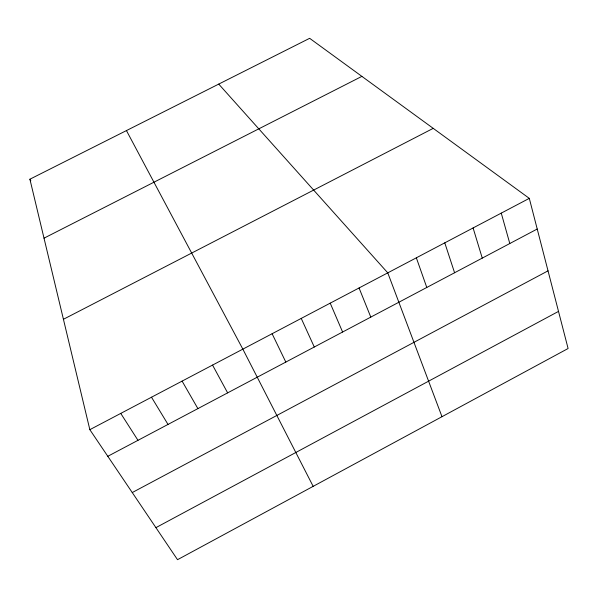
<?xml version="1.0" encoding="UTF-8"?>
<svg xmlns="http://www.w3.org/2000/svg" width="598" height="598" viewBox="0 0 598 598"><rect width="100%" height="100%" fill="white"/><g stroke="black" fill="none" stroke-linecap="round" stroke-linejoin="round"><path stroke-width="0.9" d="M155.914 527.645L558.51 311.394M132.248 492.558L548.03 270.842M107.797 456.296L537.221 229.019M89.842 429.67L529.297 198.364L568.1 348.507L177.524 559.691L89.842 429.67L29.9 179.206L309.644 38.309L529.297 198.364M63.425 319.287L433.221 128.353M44.013 238.168L361.887 76.372M218.733 84.101L387.773 272.86L441.989 416.694M120.751 413.405L137.981 440.322M151.503 397.221L168.008 424.43M29.9 179.206L30.834 180.768M182.098 381.113L197.893 408.613M212.552 365.086L227.636 392.871M126.447 130.581L242.848 349.142L313.165 486.346M272.112 333.736L285.822 362.074M301.235 318.405L314.279 347.012M330.216 303.149L342.602 332.025M359.062 287.967L370.79 317.104M416.35 257.82L426.785 287.466M444.785 242.848L454.585 272.755M473.093 227.95L482.257 258.104M501.259 213.12L509.802 243.528"/></g></svg>
